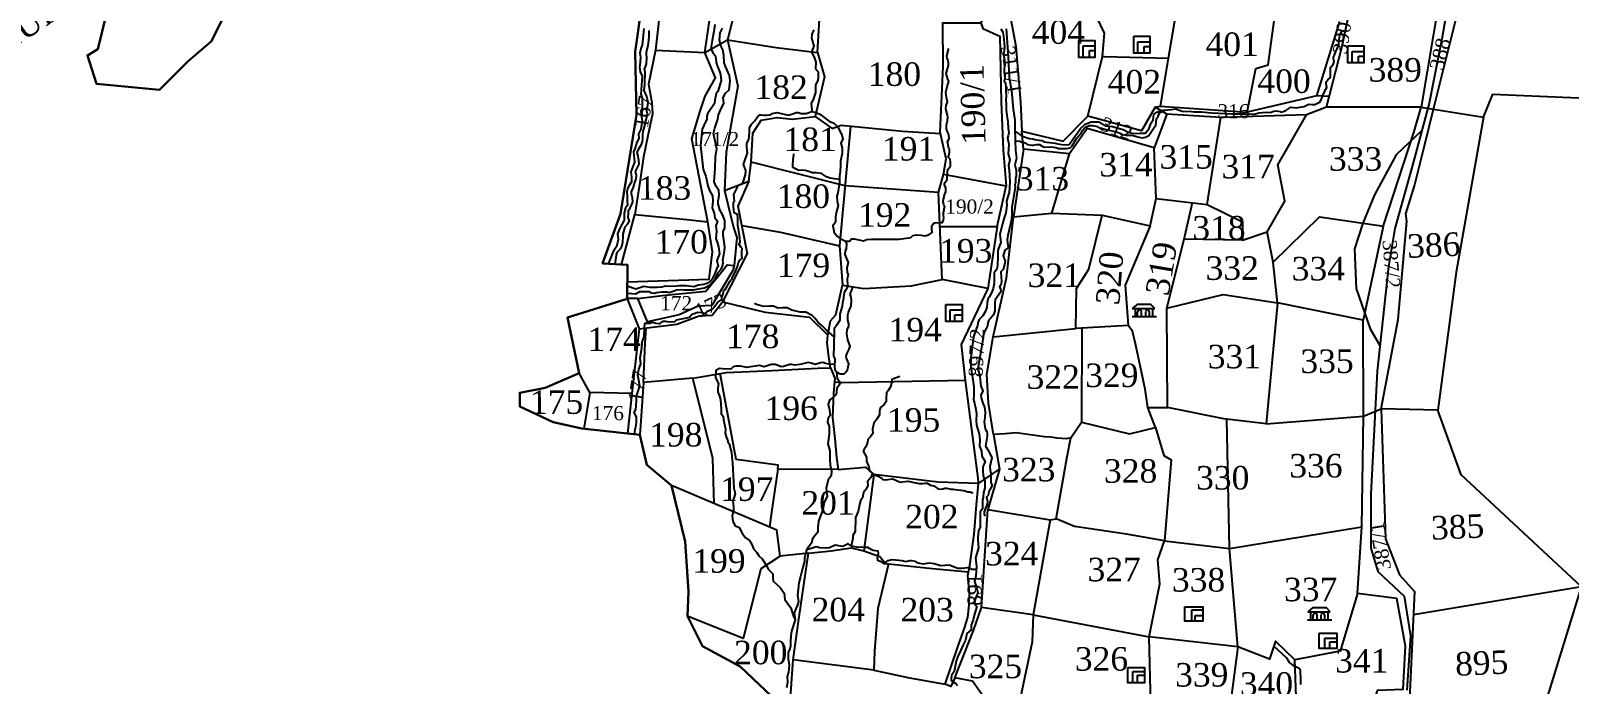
# Model space of a CAD drawing. Header units: inches. Extents: x 38 to 715, y -32 to 1237.
# Drawn here: x 176.1 to 339.6, y 760.4 to 829.9 of the extents above; entities that cross this region are included whole.
import ezdxf

# ---------------------------------------------------------------- set-up
doc = ezdxf.new("R2010")
doc.units = ezdxf.units.IN
doc.header["$MEASUREMENT"] = 0
doc.linetypes.add('ACAD_ISO02W100', pattern=[15, 12, -3])
doc.linetypes.add('BORDER', pattern=[1.75, 0.5, -0.25, 0.5, -0.25, 0, -0.25])
for name, color, linetype in [('CARTTRACK', 30, 'ACAD_ISO02W100'), ('NALA', 4, 'Continuous'), ('SQUAREWELL', 5, 'Continuous'), ('SURVEY_BND', 7, 'Continuous'), ('SURVEY_NO', 7, 'Continuous'), ('TEXT', 7, 'Continuous'), ('VILLAGE_AREA', 1, 'Continuous')]:
    doc.layers.add(name, color=color, linetype=linetype)
doc.layers.add('VILL_BOUNDARY', color=6, linetype='BORDER', lineweight=30)
doc.styles.get("Standard").update_dxf_attribs({"font": 'TIMES.TTF', "height": 0.12})

# ---------------------------------------------------------------- blocks, each defined once
blk = doc.blocks.new('raji')
at = {"layer": 'VILLAGE_AREA', "linetype": 'ByBlock'}
for points in [[(0, 0), (0.26, 0)], [(0.241, 0.085), (0.201, 0.128), (0.055, 0.128), (0.003, 0.085)], [(0.003, 0.085), (0.241, 0.085)], [(0.036, 0), (0.036, 0.083)], [(0.059, 0.004), (0.059, 0.049)], [(0.102, 0), (0.102, 0.048)], [(0.146, 0), (0.146, 0.055)], [(0.181, 0.053), (0.181, 0)], [(0.217, 0.085), (0.217, 0)]]:
    blk.add_lwpolyline(points, dxfattribs=at)
for centre, radius, start, end in [((0.081, 0.048), 0.0212, 359.9131, 180.0869), ((0.164, 0.053), 0.0178, 1.52, 170.7873)]:
    blk.add_arc(centre, radius, start, end, dxfattribs=at)

msp = doc.modelspace()

# ---------------------------------------------------------------- linework, layer by layer
at = {"layer": 'CARTTRACK', "linetype": 'ByBlock'}
for points in [[(326.92, 833.9), (326.1, 829.17), (324.7, 822.15), (323.02, 815.82), (321.05, 808.85), (320.4, 804.8), (319.18, 793.68), (318.53, 780.62), (318.52, 774.87), (319.26, 772.38), (322.05, 769.79), (322.72, 765.57), (322.35, 759.79)], [(323.93, 819.26), (321.22, 816.68), (318.89, 812.42), (317.67, 809.42), (316.78, 806.67), (316.97, 802.46), (318.46, 798.2), (319.48, 796.43)]]:
    msp.add_lwpolyline(points, dxfattribs=at)
at = {"layer": 'NALA', "linetype": 'ByBlock'}
for points in [[(241.22, 830.09), (241.19, 829.74), (241.14, 829), (241.04, 828.33), (240.91, 827.99), (240.81, 827.49), (240.87, 827.05), (240.84, 826.52), (240.78, 826), (240.85, 825.5), (241.05, 825.03), (241.01, 824.51), (240.98, 824.16), (240.96, 823.55), (240.93, 823.14), (241.04, 822.7), (241.05, 822.23), (241.07, 821.66), (240.9, 821.31), (240.99, 820.7), (241.07, 820.31), (240.9, 819.42), (240.66, 818.9), (240.7, 818.4), (240.49, 818.02), (240.26, 817.33), (240.15, 817.01), (240.21, 816.28), (240.23, 815.88), (240.06, 815.44), (239.85, 814.87), (239.91, 814.31), (239.92, 813.79), (239.68, 813.41), (239.53, 813.17), (239.43, 812.74), (239.45, 812.28), (239.45, 811.9), (239.5, 811.29), (239.27, 811.06), (239.14, 810.53), (239.14, 810.16), (239.13, 809.73), (238.64, 808.8), (238.44, 808.27), (238.5, 807.67), (238.34, 806.9), (238.08, 806.58), (237.94, 806.33), (237.73, 805.75), (237.45, 805.1), (237.45, 805.1)], [(238.18, 805.05), (238.34, 806.01), (238.41, 806.33), (238.6, 806.56), (238.79, 806.72), (238.89, 806.95), (238.99, 807.38), (239.05, 807.96), (239.05, 808.26), (239.25, 809.04), (239.53, 809.36), (239.71, 809.68), (239.57, 810.03), (239.59, 810.44), (239.6, 810.81), (239.77, 811.05), (239.88, 811.24), (239.97, 811.4), (240.07, 811.68), (240.03, 812.1), (239.94, 812.52), (239.94, 812.74), (240.14, 813.24), (240.27, 813.73), (240.43, 814.11), (240.44, 814.5), (240.35, 814.89), (240.75, 815.67), (240.7, 816.08), (240.64, 816.53), (240.53, 816.94), (240.72, 817.31), (240.99, 817.76), (241.11, 818.09), (241.14, 818.41), (241.14, 818.81), (241.16, 819.2), (241.27, 819.51), (241.34, 819.83), (241.4, 820.13), (241.47, 820.4), (241.63, 821.04), (241.53, 821.46), (241.63, 821.74), (241.71, 822.24), (241.56, 822.89), (241.28, 823.52), (241.33, 824.16), (241.34, 824.6), (241.37, 825.03), (241.39, 825.47), (241.3, 825.73), (241.53, 826.36), (241.57, 826.99), (241.51, 827.38), (241.5, 827.58), (241.68, 828.33), (241.77, 828.83), (241.79, 829.28), (241.79, 829.88)], [(239.47, 801.98), (240.39, 801.92), (240.82, 802.15), (241.04, 802.17), (241.41, 802.16), (241.79, 802.15), (241.98, 802.01), (241.98, 802.01), (242.32, 801.99), (242.59, 802.04), (243.17, 802.12), (243.69, 802.12), (243.94, 802.06), (244.75, 802.33), (245.23, 802.37), (245.49, 802.33), (245.94, 802.32), (246.47, 802.32), (247.7, 802.53), (248.29, 802.87), (248.8, 803.49), (249.16, 804.21), (249.44, 804.52), (249.6, 804.84), (249.65, 805.2), (249.63, 805.5), (249.75, 806.04), (249.81, 806.47), (249.83, 806.88), (249.74, 807.69), (249.65, 808.14), (249.65, 808.52), (249.83, 808.93), (249.85, 809.32), (249.86, 809.71), (249.61, 810.33), (249.3, 810.82), (249.13, 811.48), (249.14, 811.81), (249.22, 812.1), (249.23, 812.44), (249.2, 812.89), (248.93, 813.31), (248.7, 813.8), (248.82, 815.26), (248.85, 816.47), (248.98, 817.31), (248.64, 818.94), (248.77, 819.51), (249.11, 820.45), (249.16, 820.91), (249.37, 821.44), (249.74, 822.16), (249.68, 822.77), (249.93, 823.24), (250.29, 823.58), (250.4, 824.55), (250.35, 825.1), (249.96, 825.99), (249.78, 826.44), (249.73, 827.28), (249.64, 827.83), (249.44, 828.18), (249.29, 828.85), (249.35, 829.64), (249.6, 830.14)], [(248.77, 830.52), (248.67, 829.8), (248.49, 828.84), (248.36, 827.99), (248.58, 827.51), (248.8, 827.22), (248.9, 826.95), (248.93, 826.49), (249.05, 826.05), (249.31, 825.46), (249.37, 825.2), (249.47, 824.59), (249.11, 823.42), (248.91, 823.18), (248.84, 822.8), (248.78, 822.51), (248.74, 822.14), (247.99, 821.05), (247.92, 820.71), (247.92, 820.44), (247.8, 820.19), (247.44, 819.41), (247.25, 817.68), (247.54, 815.12), (247.83, 814.4), (248.02, 813.39), (248.19, 812.96), (248.53, 812.33), (248.58, 811.74), (248.5, 811.04), (248.71, 810.46), (248.79, 809.97), (249.06, 809.61), (248.9, 809.14), (248.96, 808.56), (248.9, 807.77), (249.07, 807.28), (249.18, 806.9), (249.29, 806.14), (248.98, 805.44), (249.09, 804.98), (249.19, 804.84)], [(259.32, 829.96), (259.16, 829.67), (259.09, 829.48), (259.05, 829.11), (259.31, 828.23), (259.04, 827.62), (259.36, 826.95), (259.52, 826.54), (259.48, 825.81), (259.77, 825.49), (259.77, 824.93), (259.73, 824.6), (259.49, 824.08), (259.47, 823.79), (259.49, 823.5), (259.49, 823.29), (259.19, 822.45), (259.02, 822.16), (259.05, 821.74), (259.12, 821.21)], [(279.17, 830.08), (279.39, 829.71), (279.45, 829.27), (279.55, 828.59), (279.56, 828.11), (279.52, 827.78), (279.47, 827.33), (279.58, 826.76), (279.61, 826.25), (279.54, 825.81), (279.52, 825.46), (279.6, 824.82), (279.52, 824.55), (279.68, 824.34), (279.73, 823.81), (279.73, 823.46), (279.74, 822.91), (279.73, 822.47), (279.74, 822.09), (279.74, 821.44), (279.86, 820.65), (279.92, 820.19), (279.97, 819.52), (280.03, 819.02), (279.98, 818.71), (279.89, 818.47), (280.05, 817.81), (279.97, 816.79), (280.14, 816.16), (280.01, 815.56), (280.06, 815.01), (280.1, 814.48), (280.14, 813.76), (280.08, 812.69), (279.91, 812.26), (279.8, 811.75), (279.83, 811.33), (279.71, 810.51), (279.52, 809.97), (279.36, 809.34), (279.07, 808.23), (279.18, 807.36), (278.88, 806.54), (278.86, 805.86), (278.82, 804.96), (278.75, 804.52), (278.48, 804.12), (278.46, 803.02), (278.38, 802.46), (278.23, 802.09), (277.94, 801.54), (277.8, 801.33), (277.72, 800.95), (277.69, 800.44), (277.52, 799.98), (277.26, 799.56), (276.89, 799.18), (276.78, 798.94), (276.71, 798.55), (276.42, 797.77), (276.3, 797.44), (276.25, 797.06), (276, 795.16), (276.01, 794.07), (276.17, 793.02), (276.29, 792.26), (276.31, 792.11), (276.31, 791.56), (276.31, 791.09), (276.28, 790.66), (276.39, 790.27), (276.51, 789.61), (276.59, 789.17), (276.59, 789.17), (276.56, 788.46), (276.58, 787.95), (276.75, 787.48), (276.89, 787.01), (276.94, 786.38), (276.92, 785.72), (277.14, 785.19), (277.16, 784.66), (277.51, 784.09), (277.26, 783.53), (277.26, 783.13), (277.29, 782.57), (277.49, 781.99), (277.49, 781.26), (277.35, 780.78), (277.29, 780.26), (277.24, 780.01), (277.24, 779.06), (276.99, 778.75), (277, 778.1), (277, 777.11), (276.8, 776.71), (276.74, 776.05), (276.74, 775.71), (276.8, 774.9), (276.62, 774.32), (276.48, 773.86), (276.56, 773.29), (276.58, 772.88), (276.51, 771.94), (276.37, 771.34), (276.6, 770.71), (276.73, 770.13), (276.49, 769.52), (276.36, 768.97), (276.63, 768.67), (276.39, 767.85), (276.24, 767.26), (276.03, 766.7), (276.02, 766.2), (275.57, 765.8), (275.43, 765.11), (275.19, 764.59), (274.91, 763.95), (274.58, 763.29), (274.45, 762.87), (274.24, 761.78), (273.94, 761.33), (273.92, 761.01), (273.92, 760.83), (274.41, 760.48), (274.57, 760.3)], [(280.68, 819.19), (281.36, 818.72), (281.88, 818.52), (282.24, 818.42), (282.58, 818.36), (282.81, 818.3), (283.26, 818.23), (283.57, 818.19), (283.81, 818.07), (284.04, 818.01), (284.36, 817.98), (284.69, 817.95), (284.97, 817.93), (285.25, 817.86), (285.68, 817.76), (286.14, 817.75), (286.46, 817.79), (287.66, 819.46), (288.14, 819.93), (288.8, 820.18), (289.6, 820.18), (290.35, 819.77), (291.06, 819.69), (291.56, 819.54), (291.8, 819.46), (292.19, 819.36), (292.73, 819.1), (293, 819.01), (293.29, 818.95), (293.95, 818.99), (294.55, 818.98), (294.72, 819.19), (294.94, 819.46), (295.15, 820.08), (295.39, 820.41), (295.44, 820.95), (295.69, 821.16), (296.18, 821.39), (296.21, 821.38), (296.51, 821.44), (297.3, 821.5), (297.74, 821.57), (298.47, 821.3), (299.45, 821.27), (299.74, 821.24), (300.1, 821.24), (300.5, 821.24), (301.17, 821.19), (301.6, 821.14), (303.75, 821.04), (305.18, 821.05), (305.9, 820.98), (306.27, 821.03), (306.61, 821.13), (307.02, 821.19), (307.39, 821.2), (307.81, 821.17), (308.21, 821.32), (308.44, 821.34), (308.87, 821.28), (308.96, 821.2), (309.2, 821.28), (309.49, 821.39), (309.8, 821.59), (310, 821.73), (310.61, 821.67), (310.94, 821.75), (311.42, 821.82), (311.77, 822), (311.94, 822.06), (312.28, 822.01), (312.57, 822.03), (312.7, 822.09), (313.14, 822.32), (313.27, 822.61), (313.38, 822.85), (313.46, 823.08), (313.58, 823.35), (313.66, 823.56), (313.84, 823.84), (313.78, 824.22), (313.78, 824.44), (313.94, 824.64), (314.23, 824.9), (314.22, 825.27), (314.22, 825.54), (314.22, 825.88), (314.26, 825.99), (314.55, 826.33), (314.62, 826.59), (314.53, 826.89), (314.56, 827.06), (314.64, 827.28), (314.8, 827.67), (314.89, 827.88), (315.11, 828.38), (315.13, 828.58), (315.14, 828.95), (315.23, 829.36), (315.4, 829.73), (315.54, 829.94)], [(262.68, 807.5), (263.09, 807.51), (263.31, 807.76), (263.61, 807.76), (264.59, 807.53), (264.94, 807.69), (265.41, 807.73), (265.82, 807.7), (266.14, 807.7), (268.36, 807.7), (269.6, 807.9), (269.83, 808.11), (270.21, 808.19), (270.73, 808.13), (271.15, 808.07), (271.57, 808.21), (271.89, 808.44), (271.84, 808.82), (271.84, 809.14), (272, 809.35), (272.16, 809.45), (272.69, 809.47), (272.97, 809.47), (273.08, 809.72), (273.11, 810), (273.1, 810.24), (273.09, 810.54), (273.15, 810.78), (273.17, 810.92), (273.23, 811.14), (273.14, 811.35), (273.05, 811.71), (273.1, 811.97), (273.15, 812.2), (273.2, 812.45), (273.32, 812.71), (273.34, 813.16), (273.24, 813.33), (273.2, 813.53), (273.21, 813.65), (273.48, 814.07), (273.48, 814.43), (273.51, 814.68), (273.52, 814.94), (273.59, 815.14), (273.68, 815.31), (273.85, 815.47), (273.84, 815.93), (273.79, 816.22), (273.6, 816.44), (273.69, 816.72), (273.71, 816.95), (273.71, 817.28), (273.66, 817.36), (273.51, 818.08), (273.68, 818.37), (273.67, 818.84), (273.53, 819.13), (273.42, 819.42), (273.41, 819.85), (273.51, 820.28), (273.55, 820.69), (273.5, 820.89), (273.35, 821.56), (273.38, 821.93), (273.51, 822.31), (273.42, 822.78), (273.35, 823.35), (273.51, 824.04), (273.64, 824.46), (273.56, 824.73), (273.44, 825.06), (273.37, 825.32), (273.61, 826.16), (273.62, 826.5), (273.55, 826.77), (273.47, 826.95), (273.45, 827.2), (273.62, 827.87), (273.6, 827.96)], [(240.25, 787), (240.31, 787.46), (240.42, 787.97), (240.46, 788.27), (240.44, 788.84), (240.2, 789.3), (240.39, 789.6), (240.42, 789.98), (240.47, 790.67), (240.47, 790.96), (240.5, 791.15), (240.55, 791.35), (240.55, 791.35), (240.81, 792.12), (240.66, 792.89), (240.58, 793.29), (240.71, 793.87), (240.92, 794.48), (240.84, 795.11), (240.98, 795.92), (241.04, 796.51), (241.04, 796.76), (241.28, 797.38), (241.3, 798.25), (241.33, 798.79), (241.76, 798.79), (241.88, 798.79), (242.13, 798.91), (242.39, 798.82), (242.51, 798.78), (242.83, 798.75), (242.92, 798.75), (243.01, 798.79), (243.14, 798.93), (243.28, 799.01), (243.54, 799.01), (243.7, 798.96), (244.04, 798.92), (244.54, 798.98), (244.72, 799.13), (245.41, 799.28), (245.8, 799.36), (246.08, 799.43), (246.25, 799.65), (246.47, 799.78), (246.99, 799.95), (247.4, 799.92), (247.79, 799.83), (247.98, 800.06), (248.17, 800.14), (248.52, 800.3), (248.66, 800.47), (249.07, 800.97), (249.52, 801.29), (249.51, 801.52), (249.68, 801.9), (249.75, 802.28), (249.87, 802.38), (250.08, 802.72), (250.37, 803.21), (250.61, 803.57), (250.73, 803.8), (250.96, 804.19), (251.19, 804.82), (251.29, 805.22), (251.45, 805.49), (251.58, 805.59), (251.7, 805.7), (251.66, 806), (251.66, 806.38), (251.67, 806.71), (251.58, 806.84), (251.35, 807.21), (251.48, 807.41), (251.44, 807.87), (251.4, 808.11), (251.35, 808.58), (251.22, 809.16), (251.22, 809.49), (251.24, 809.9), (251.2, 810.33), (250.82, 810.52), (250.75, 811.16), (250.75, 811.63), (250.86, 811.74), (250.81, 812.46), (251.28, 813.46), (251.77, 813.65), (252.04, 814.55), (252.06, 815.02), (251.84, 815.65), (252.24, 816.88), (252.2, 817.5), (252.2, 817.92), (252.38, 818.31), (252.48, 819.09), (252.46, 819.57), (252.68, 819.94), (253.01, 820.24), (253.3, 820.7), (253.43, 820.84), (253.57, 820.94), (253.7, 820.94), (254, 820.89), (254.29, 820.88), (254.63, 820.94), (254.86, 821.07), (255.41, 821.17), (256.57, 820.89), (257.08, 821.04), (257.43, 821.19), (257.43, 821.19), (257.63, 821.18), (257.96, 821.08), (258.21, 821.06), (258.5, 821.08), (259.11, 821.27), (259.54, 821.17), (260.08, 820.92), (260.19, 820.82), (260.41, 820.65), (260.97, 820.21), (261.4, 820.07), (261.83, 819.69), (262.23, 818.89), (262.39, 818.39), (262.17, 817.91), (262.31, 817.37), (262.33, 816.84), (262.13, 816.02), (262.14, 815.51), (262.1, 814.95), (262.04, 814.39), (262.04, 813.75), (261.87, 812.64), (261.76, 812.3), (261.78, 811.75), (261.88, 811.29), (261.68, 810.53), (261.6, 810.07), (261.61, 809.8), (261.61, 809.53), (261.31, 809.12), (261.48, 808.42), (261.79, 808.04), (262.1, 807.78), (262.68, 807.5), (262.76, 807.22), (262.73, 806.66), (262.64, 806.47), (262.6, 806.1), (262.73, 805.73), (262.94, 805.24), (262.82, 804.62), (262.84, 804.16), (262.95, 803.93), (262.86, 803.51), (262.84, 803.28), (262.91, 802.73), (262.72, 802.32), (262.53, 802.06), (262.45, 801.59), (262.47, 801.41), (262.37, 801), (262.31, 800.6), (262.09, 799.88), (262.07, 799.7), (262.08, 799.1), (261.79, 798.63), (261.64, 798.45), (261.45, 798.25), (261.47, 797.48), (261.42, 796.9), (261.42, 796.61), (261.42, 796.39), (261.39, 795.27), (261.52, 795), (261.55, 794.76), (261.5, 794.38), (261.5, 794.23), (261.55, 793.87), (261.71, 793.63), (262.12, 793.42), (262.54, 793.41), (262.69, 793.57), (262.89, 793.84), (263.03, 794.47), (262.76, 795.08), (262.73, 795.29), (262.84, 795.59), (263.07, 796.03), (263.15, 796.34), (262.93, 797.02), (262.82, 797.65), (262.85, 798.08), (263.04, 798.48), (263.04, 798.7), (262.91, 799.09), (262.91, 799.41), (262.91, 799.69), (262.98, 799.96), (263.16, 800.38), (263.28, 800.61), (263.32, 801.28), (263.24, 801.66), (263.18, 801.91), (263.27, 802.12), (263.43, 802.51), (263.48, 802.64)], [(280.72, 818.15), (281.19, 818.13), (281.34, 818.06), (281.53, 818.06), (281.9, 817.87), (282.03, 817.76), (282.48, 817.72), (282.61, 817.72), (283.01, 817.77), (283.28, 817.77), (283.58, 817.59), (283.84, 817.48), (284.53, 817.51), (285.03, 817.44), (285.33, 817.34), (285.66, 817.34), (285.95, 817.34), (286.19, 817.34), (286.39, 817.39), (286.54, 817.43), (286.76, 817.62), (287.03, 818.06), (287.21, 818.41), (287.76, 819.05), (287.86, 819.27), (288.07, 819.5), (288.26, 819.65), (288.58, 819.79), (288.96, 819.8), (289.41, 819.68), (289.65, 819.55), (290.56, 819.33), (291.11, 819.19), (291.47, 819.12), (291.84, 818.97), (292.01, 818.87), (292.47, 818.77), (293.08, 818.78), (293.36, 818.7), (293.89, 818.54), (294.19, 818.47), (294.57, 818.57), (294.91, 818.72), (295.48, 819.59), (295.66, 819.84), (295.71, 820.15), (295.73, 820.53), (295.9, 820.75), (296.06, 821.14), (296.67, 821.45)], [(262.04, 814.07), (261.49, 814.11), (261.05, 814.18), (260.66, 814.35), (260.11, 814.69), (259.55, 814.77), (259.12, 814.76), (258.88, 814.87), (258.39, 815.01), (258.07, 815.03), (257.72, 815.01), (257.35, 815.18), (257.08, 815.34), (257.08, 815.7), (257.1, 816.08), (257.13, 816.5), (257.18, 816.66), (257.19, 816.8)], [(239.48, 802.75), (240.39, 802.44), (241.22, 802.72), (241.88, 802.62), (242.21, 802.62), (242.64, 802.6), (243.16, 802.64), (243.59, 802.74), (243.82, 802.72), (244.71, 802.75), (245.05, 802.8), (245.77, 802.8), (246.54, 802.7), (247.03, 802.85), (247.61, 802.93), (248.13, 803.11), (248.28, 803.22), (248.59, 803.64), (248.81, 804.04), (248.89, 804.25), (248.98, 804.51), (249.07, 804.73), (249.19, 804.84)], [(261.45, 797.34), (260.6, 798.07), (260.2, 798.51), (259.81, 798.84), (259.68, 798.98), (259.41, 799.32), (259.41, 799.32), (259.12, 799.6), (258.47, 799.95), (257.84, 799.94), (256.96, 800.17), (256.46, 800.42), (255.96, 800.4), (255.47, 800.37), (255.01, 800.59), (254.61, 800.6), (253.94, 800.55), (253.22, 800.78), (253, 800.89)], [(261.5, 794.38), (260.94, 794.44), (260.54, 794.49), (260.27, 794.62), (260.01, 794.58), (259.43, 794.41), (259.02, 794.55), (258.71, 794.6), (258.27, 794.51), (257.81, 794.39), (257.27, 794.33), (256.93, 794.39), (256.75, 794.39), (256.07, 794.17), (255.84, 794.14), (255.24, 794.41), (254.78, 794.4), (254.03, 794.15), (253.48, 794.28), (252.17, 794.07), (251.5, 794.21), (251.02, 794.22), (250.74, 794.13), (250.49, 793.91), (249.61, 793.92), (249.26, 793.96), (248.9, 793.76), (248.85, 792.98), (249.16, 792.39), (249.1, 791.88), (249.1, 791.45), (249.24, 791.13), (249.39, 790.69), (249.45, 789.66), (249.45, 789.17), (249.67, 788.91), (249.7, 788.53), (249.92, 787.54), (249.87, 787.09), (250.02, 786.61), (250.12, 786.41), (250.2, 786.07), (250.31, 785.96), (250.54, 785.03), (250.64, 784.24), (250.65, 783.94), (250.81, 781.27), (250.95, 780.67), (250.84, 780.3), (250.71, 779.91), (250.72, 779.54), (250.77, 779.24), (250.77, 778.92), (250.64, 778.29), (250.71, 777.76), (250.92, 777.27), (251.38, 777.07), (251.69, 776.47), (252.01, 776), (252.46, 775.7), (252.76, 775.21), (252.88, 774.81), (253.23, 774.43), (253.47, 774.08), (253.83, 773.75), (253.98, 773.47), (254.24, 773.06), (254.48, 772.61), (254.96, 772.15), (254.96, 771.74), (254.97, 771.38), (255.74, 770.69), (256.15, 770.08), (256.21, 769.41), (256.59, 768.91), (256.86, 768.52), (257.12, 767.73), (257.33, 767.25)], [(261.71, 793.63), (261.79, 792.89), (262.16, 792.45), (261.75, 791.85), (261.69, 791.21), (261.39, 790.93), (261.03, 790.68), (260.92, 790.49), (260.84, 790.19), (260.98, 789.58), (261.04, 788.96), (260.83, 788.69), (260.77, 788.31), (260.95, 787.8), (260.92, 787.37), (260.95, 787), (260.78, 785.97), (260.99, 785.23), (261.01, 784.31), (261.03, 783.73), (261.18, 783.1), (261.16, 782.58), (260.84, 782.15), (260.63, 781.25), (260.71, 780.36), (260.4, 779.77), (260.26, 778.99), (259.81, 777.76), (259.74, 777.04), (259.73, 776.56), (259.4, 776.2), (259.16, 775.86), (259.04, 775.4), (258.55, 774.77), (258.41, 774.32), (258.3, 773.83), (258.33, 773.49), (258.2, 773.12), (258.09, 772.7), (257.88, 771.86), (257.71, 771.21), (257.57, 769.86), (257.67, 769.2), (257.58, 768.85), (257.2, 768.01), (257.33, 767.25), (256.94, 766.05), (256.86, 765.55), (256.82, 764.97), (256.81, 764.45), (256.72, 764.1), (256.56, 763.8), (256.59, 763.14), (256.68, 762.44), (256.6, 761.71), (256.48, 761.24), (256.51, 760.59), (256.4, 760.03)], [(268.44, 793.13), (267.61, 792.8), (267.61, 792.55), (267.46, 792.02), (267.23, 791.65), (267.02, 791.37), (266.98, 790.8), (266.99, 790.45), (266.78, 790.13), (266.38, 789.81), (266.29, 789.49), (266.27, 789.05), (266, 788.57), (265.7, 788.17), (265.54, 787.53), (265.59, 787.06), (265.28, 786.68), (265.04, 786.41), (265.02, 786.12), (264.85, 785.63), (264.67, 785.39), (264.55, 785.17), (264.92, 784.55), (264.92, 784.11), (265.16, 783.51), (265.22, 783.11), (265.67, 782.72), (266.23, 782.49), (266.54, 782.31), (266.65, 782.16), (266.89, 782.13), (267.17, 782.17), (267.7, 782.25), (268.09, 782.06), (268.31, 781.97), (268.4, 781.88), (269.29, 782.01), (270.16, 781.83), (270.5, 781.76), (270.59, 781.76), (270.89, 781.76), (271.15, 781.78), (271.35, 781.78), (271.71, 781.58), (272.06, 781.51), (272.43, 781.25), (272.57, 781.17), (272.72, 781.15), (273.02, 781.19), (273.23, 781.24), (273.39, 781.26), (273.59, 781.21), (273.86, 781.14), (274.1, 781.14), (274.62, 781.09), (275.25, 781.02), (275.69, 780.86), (275.92, 780.85), (276.17, 780.74), (276.14, 780.75)], [(265.53, 782.84), (265.38, 782.39), (265.02, 781.96), (265.03, 781.52), (264.87, 781.13), (264.58, 780.78), (264.49, 780.23), (264.27, 779.89), (264.2, 779.65), (264.12, 779.3), (264.01, 778.81), (263.87, 778.44), (263.74, 778.12), (263.75, 777.69), (263.71, 777), (263.69, 776.64), (263.45, 776.23), (263.44, 775.89), (263.26, 775.13), (264.03, 774.98), (264.38, 775.01), (264.66, 774.98), (265.01, 775), (265.44, 774.72), (265.63, 774.68), (266.12, 774.59), (266.13, 774.31), (266.05, 773.82), (266.09, 773.6), (266.35, 773.51), (266.7, 773.24), (266.94, 773.23), (266.94, 773.35), (267.22, 773.55), (267.47, 773.62), (267.67, 773.66), (268.67, 773.55), (269.08, 773.47), (269.21, 773.51), (269.51, 773.55), (269.65, 773.56), (270.04, 773.48), (270.27, 773.37), (270.52, 773.29), (270.93, 773.21), (271.34, 773.28), (271.59, 773.31), (272.1, 773.26), (272.77, 773.02), (273.68, 773.09), (274.6, 772.75), (275.04, 772.76), (275.68, 772.84), (275.9, 772.77), (276.04, 772.66), (276.21, 772.64), (276.35, 772.64), (276.5, 772.64), (276.56, 772.64)], [(263.26, 775.13), (262.95, 775.32), (262.4, 775.05), (261.57, 775.19), (260.97, 774.91), (260.5, 774.86), (259.93, 774.91), (259.56, 775.03), (258.92, 774.8), (258.53, 774.7)], [(308.21, 764.48), (309.06, 763.67), (309.54, 763.23), (309.84, 762.73), (310.23, 762.45), (310.89, 762.12), (311.02, 761.93), (311.03, 760.85), (311.03, 760.4)]]:
    msp.add_lwpolyline(points, dxfattribs=at)
at = {"layer": 'NALA'}
for points in [[(279.75, 830.06), (279.97, 827.11), (280.07, 824.86), (280.31, 823.53), (280.48, 821.53), (280.67, 820.37), (280.67, 819.5), (280.72, 818.15), (280.75, 817.18), (280.84, 816.31), (280.67, 815.62), (280.81, 815.06), (280.82, 814.46), (280.74, 814.11), (280.73, 814.02), (280.73, 813.78), (280.67, 813.45), (280.7, 813.23)], [(280.7, 813.23), (280.36, 811.08), (280.37, 810.41), (280.32, 809.79), (280.22, 809.34), (279.94, 808.1), (279.84, 807.64), (279.96, 806.78), (279.62, 806.54), (279.43, 805.94), (279.66, 805.38), (279.62, 805.16), (279.42, 804.5), (279.2, 804.25), (279.21, 803.66), (279.25, 803.24), (279.17, 802.81), (279.04, 802.65), (279.16, 802.47), (279.18, 802.1), (278.59, 801.28), (278.53, 801.05), (278.53, 800.7), (278.54, 800.4), (278.54, 800.11), (278.39, 799.68), (277.88, 799.05), (277.78, 798.63), (277.76, 798.5), (277.42, 797.81), (277.31, 797.44), (277.29, 797.23), (276.73, 793.94), (276.95, 793.17), (277.05, 792.09), (277.26, 791.6), (277.06, 791.15), (277.09, 790.86), (277.28, 790.28), (277.45, 789.87), (277.52, 789.33), (277.47, 788.73), (277.42, 788.29), (277.53, 787.57), (277.7, 787.27), (277.74, 787.08), (277.72, 786.78), (277.71, 786.56), (277.57, 785.71), (277.87, 785.22), (277.98, 785.02), (278.23, 784.46), (278, 783.56), (278.04, 783.18), (278.11, 782.85), (278.11, 781.86), (278.27, 781.54), (277.92, 780.91), (277.82, 780.46), (277.66, 780.28), (277.76, 779.83), (277.73, 779.55), (277.49, 778.94), (277.4, 778.73), (277.41, 778.52), (277.5, 778.28)]]:
    msp.add_lwpolyline(points, dxfattribs=at)
at = {"layer": 'SQUAREWELL', "linetype": 'ByBlock'}
for points in [[(293.31, 829.27), (295.01, 829.27), (295.01, 827.47), (293.31, 827.47)], [(287.48, 828.84), (289.18, 828.84), (289.18, 827.03), (287.48, 827.03)], [(287.93, 828.25), (289.18, 828.25), (289.18, 827.03), (287.93, 827.03)], [(288.6, 827.75), (289.18, 827.75), (289.18, 827.03), (288.6, 827.03)], [(293.76, 828.69), (295.01, 828.69), (295.01, 827.47), (293.76, 827.47)], [(294.43, 828.18), (295.01, 828.18), (295.01, 827.47), (294.43, 827.47)], [(316.07, 828.25), (317.78, 828.25), (317.78, 826.45), (316.07, 826.45)], [(316.53, 827.66), (317.78, 827.66), (317.78, 826.45), (316.53, 826.45)], [(317.19, 827.16), (317.78, 827.16), (317.78, 826.45), (317.19, 826.45)], [(273.32, 800.77), (275.08, 800.77), (275.08, 798.95), (273.32, 798.95)], [(273.81, 800.21), (275.08, 800.21), (275.08, 798.95), (273.81, 798.95)], [(274.29, 799.69), (275.08, 799.69), (275.08, 798.95), (274.29, 798.95)], [(298.73, 768.66), (300.66, 768.66), (300.66, 767.12), (298.73, 767.12)], [(299.47, 768.32), (300.66, 768.32), (300.66, 767.12), (299.47, 767.12)], [(299.85, 767.73), (300.66, 767.73), (300.66, 767.12), (299.85, 767.12)], [(313.03, 765.85), (314.9, 765.85), (314.9, 764.2), (313.03, 764.2)], [(313.64, 765.3), (314.9, 765.3), (314.9, 764.2), (313.64, 764.2)], [(314.16, 764.91), (314.9, 764.91), (314.9, 764.2), (314.16, 764.2)], [(292.7, 762.21), (294.47, 762.21), (294.47, 760.55), (292.7, 760.55)], [(293.21, 761.78), (294.47, 761.78), (294.47, 760.55), (293.21, 760.55)], [(293.7, 761.37), (294.47, 761.37), (294.47, 760.55), (293.7, 760.55)]]:
    msp.add_lwpolyline(points, close=True, dxfattribs=at)
at = {"layer": 'SURVEY_BND', "linetype": 'ByBlock'}
for points in [[(246.46, 854.72), (246.2, 847.59), (243.93, 836.38), (243.14, 833.82), (242.47, 827.81), (247.73, 827.56), (248.98, 836.28)], [(269.67, 851.85), (270.3, 850.29), (271.04, 850.11), (273.02, 845.27), (274.99, 840.62), (275.82, 840.46), (277.73, 834.41), (278.33, 832.52), (277.04, 830.72), (277.28, 830.11), (279.09, 829.29), (279.23, 822.32), (279.44, 817.17), (279.74, 813.36), (273.08, 814.58), (273.36, 816.25), (272.74, 819.09), (273.04, 826.07), (273.01, 830.72), (277.04, 830.72)], [(303.48, 774.83), (317.57, 777.16), (317.75, 788.91), (319.63, 789.68), (321.41, 799.18), (322.33, 809.62), (322.24, 810.39), (323.14, 813.39), (324.22, 817.65), (325.19, 821.52), (330.48, 820.68), (331.48, 823.11), (340.58, 822.72), (346.39, 822.06), (347.75, 833.74), (348.49, 841.21), (328.13, 841.05)], [(252.83, 839.5), (250.12, 828.91), (255.3, 828.08), (259.69, 827.54), (259.9, 831.11)], [(279.82, 833.35), (280.78, 828.24), (281.29, 822.29), (281.41, 819.19), (285.82, 818.12), (288.42, 820.8), (289.99, 827.11), (290.19, 829.6), (285.45, 839.52)], [(296.96, 826.91), (296.12, 821.84), (305.36, 821.2), (306.28, 825.84), (307.61, 826.25), (308.49, 832.72), (301.48, 834.24)], [(325.83, 833.35), (323.85, 821.73), (325.19, 821.52), (327.58, 831.18), (328.38, 834.61)], [(298.05, 833.21), (296.96, 826.91), (290.22, 827.08), (289.99, 827.1)], [(323.85, 821.73), (313.79, 821.75), (315.46, 828.21), (316.51, 833.14)], [(314.09, 822.89), (312.78, 822.95), (315.22, 830.83)], [(242.47, 827.81), (241.73, 824.17), (242.08, 822.2), (242.14, 821.02), (241.65, 818.68), (241.2, 816.48), (240.82, 813.78), (240.26, 810.32), (245.81, 809.81), (248.04, 809.55), (246.33, 818.37), (247.21, 821.33), (247.77, 822.9), (248.85, 824.87), (247.73, 827.56), (250.12, 828.91)], [(250.12, 828.91), (251.21, 823.98), (249.99, 816.96), (249.81, 812.89), (252.39, 813.89), (252.64, 815.91)], [(259.69, 827.54), (260.44, 824.96), (259.44, 820.76), (261.25, 819.48), (262.22, 819.82), (268.73, 819.18), (272.77, 818.95)], [(312.78, 822.95), (305.36, 821.2)], [(296.84, 821), (295.49, 817.43), (288.37, 819.49), (286.5, 816.78), (281.6, 817.29), (281.41, 819.19)], [(295.58, 821.75), (294.14, 819.24), (288.42, 820.8)], [(313.79, 821.75), (311.69, 820.92), (302.56, 820.63), (296.84, 821), (295.58, 821.75), (296.12, 821.84)], [(308.12, 805.28), (313.04, 810.08), (319.41, 809.18), (319.84, 809.06), (323.11, 819.17), (323.85, 821.73)], [(263.22, 819.72), (262.03, 807.01), (262.34, 802.82), (264.61, 802.46), (269.64, 802.77), (272.94, 803.44), (272.55, 812.67), (262.62, 813.37), (252.64, 815.91), (252.83, 818.97), (253.7, 820.35), (255.42, 820.66), (257.04, 820.46), (259.44, 820.76)], [(295.68, 812.04), (301.13, 811.41), (302.56, 820.63)], [(301.13, 811.41), (304.89, 809.54), (304.89, 807.6), (307.49, 808.49), (309.38, 811.77), (308.62, 815.62), (311.69, 820.92)], [(330.48, 820.68), (327.59, 804.22), (325.63, 789.54), (319.63, 789.68), (320.09, 775.88), (321.56, 772.04), (323.15, 770.28), (322.44, 755.04), (322.02, 750.49), (321.25, 751.49), (317.48, 750.83), (318.15, 756.31), (318.79, 758.24), (319.17, 759.66), (319.24, 759.8), (321.96, 759.91), (322.21, 764.46), (321.29, 769.53), (317.1, 770.07), (317.57, 777.16)], [(281.6, 817.29), (280.54, 810.08), (284.6, 810.48), (286.5, 816.78)], [(284.6, 810.48), (289.97, 810.27), (295.04, 809.14), (295.68, 812.04), (295.49, 817.43)], [(272.55, 812.67), (273.08, 814.58)], [(249.81, 812.89), (250.77, 808.96), (251.12, 807.88), (250.85, 804.91), (250.69, 804.38), (248.45, 800.67), (247.01, 800.6), (244.99, 799.66), (241.64, 798.94), (240.59, 801.4), (239.47, 801.42)], [(252.39, 813.89), (251.23, 811.22), (252.23, 806.19), (249.61, 801.07), (254.12, 799.97), (258.85, 799.41), (260.78, 797.51), (261.09, 799.02), (261.64, 799.69), (262.34, 802.82)], [(272.7, 809.05), (278.79, 809.05), (279.74, 813.36)], [(304.89, 807.6), (298.68, 807.73), (299.54, 811.6)], [(238.86, 805.01), (240.26, 810.32)], [(239.49, 803.17), (248.17, 803.46), (248.52, 806.37), (248.04, 809.55)], [(278.36, 797.34), (279.8, 803.61), (280.54, 810.08)], [(295.04, 809.14), (292.39, 802.83), (292.73, 798.54), (287.16, 798.23), (287.24, 802.48), (288.53, 804.52), (289.97, 810.27)], [(251.64, 809.17), (255.76, 808.47), (262.03, 807.01)], [(278.79, 809.05), (277.79, 802.47), (272.94, 803.44)], [(296.82, 800.39), (302.83, 801.84), (308.6, 800.96), (308.12, 805.28), (307.49, 808.49)], [(319.84, 809.06), (317.69, 799.12), (308.6, 800.96)], [(294.82, 789.82), (296.89, 789.82), (296.82, 800.39), (298.68, 807.73)], [(240.59, 801.4), (243.18, 801.72), (247.84, 802.2), (249.17, 803.82), (250.09, 804.97), (250.85, 804.91)], [(239.48, 801.37), (240.75, 798.19), (244.73, 798.67), (247.13, 799.57), (248.51, 799.64), (249.61, 801.07)], [(277.79, 802.47), (274.95, 796.51), (275.39, 792.7), (262.16, 792.45), (261.51, 792.51)], [(308.6, 800.96), (307.4, 788.08), (317.75, 788.91), (317.69, 799.12)], [(240.75, 798.19), (239.95, 791.3), (235.49, 791.43), (234.35, 793.46)], [(241.2, 792.47), (241.39, 796.67), (241.47, 798.27)], [(278.36, 797.34), (287.16, 798.23)], [(287.79, 798.27), (287.75, 788.27), (292.87, 787.03), (295.62, 787.69), (294.82, 789.82), (294.54, 791.79), (294.02, 794.1), (293.49, 796.59), (293.19, 797.94), (292.73, 798.54)], [(261.08, 794.05), (260.85, 795.45), (260.74, 796.7), (260.78, 797.51)], [(286.63, 786.59), (286.15, 786.49), (285.16, 786.57), (284.46, 786.66), (283.84, 786.72), (280.8, 787.13), (279.64, 787.01), (278.41, 786.96), (277.86, 790.28), (277.68, 793.32), (278.36, 797.34)], [(246.43, 792.96), (250.01, 793.54), (254.89, 793.74), (259.73, 794), (261.08, 794.05), (261.55, 792.94), (261.41, 791.36), (261.29, 788.78), (261.54, 786.54), (261.7, 784.52), (261.89, 783.22), (255.47, 783.29), (255.5, 783.71), (251.04, 784.3), (249.34, 793.43)], [(248.72, 779.6), (248.56, 784.41), (246.43, 792.96), (241.2, 792.47), (240.82, 786.93)], [(275.39, 792.7), (276.8, 781.75)], [(235.49, 791.43), (234.86, 787.57)], [(239.95, 791.3), (239.5, 787.07)], [(296.58, 775.64), (292.55, 776.36), (288.46, 776.98), (287, 777.17), (285.08, 777.98), (286.24, 784.61), (286.63, 786.59), (287.75, 788.27)], [(295.62, 787.69), (296.51, 784.73), (297.28, 784.28), (296.58, 775.64), (303.48, 774.83), (303.2, 788.59)], [(307.43, 788.09), (302.9, 788.62), (296.89, 789.82)], [(340.9, 770.77), (328.1, 782.67), (325.63, 789.54)], [(278.41, 786.96), (279.03, 783.27), (277.79, 779), (284.42, 777.89), (285.08, 777.98)], [(261.89, 783.22), (264.78, 783.49), (265.67, 782.72)], [(255.47, 783.29), (254.79, 778.72), (254.58, 777.12)], [(276.8, 781.75), (272.53, 781.89), (265.67, 782.72), (264.61, 774.59), (266.33, 774), (266.94, 773.23), (271.92, 772.72), (275.75, 772.36)], [(274.29, 761.09), (273.88, 760.19), (273.27, 760.44), (274.56, 764.3), (275.35, 766.48), (275.67, 767.54), (275.82, 768.87), (275.84, 770.11), (275.67, 771.98), (275.88, 773.03), (276.34, 776.38), (276.61, 779.47), (276.8, 781.75), (279.03, 783.27)], [(258.75, 774.36), (255.74, 774.01), (255.38, 776.78), (244.18, 781.53)], [(284.42, 777.89), (282.63, 767.8), (277.12, 768.57), (277.79, 779)], [(304.39, 764.4), (294.95, 765.45), (296.08, 771.07), (295.88, 773.63), (296.58, 775.64)], [(255.74, 774.01), (253.66, 772.69), (251.81, 765.26), (245.86, 767.64)], [(265.69, 761.93), (257.1, 763.02), (257.68, 767.09), (258.26, 771.23), (258.75, 774.36), (261.13, 774.59), (263.27, 774.9), (264.61, 774.59)], [(317.1, 770.07), (315.26, 763.93), (310.42, 763), (308.38, 764.98), (307.73, 763.09), (304.39, 764.4), (303.48, 774.83)], [(267.23, 773.2), (266.12, 768.46), (265.77, 763.94), (265.69, 761.93), (269.46, 761.09), (273.27, 760.44)], [(336.61, 756.85), (340.9, 770.77), (323.04, 767.81)], [(281.27, 759.06), (280.52, 758.85), (279.08, 759.03), (278.42, 759.18), (277.75, 759.2), (277.38, 759.03), (276.17, 760.74), (274.29, 761.09), (276.28, 766.13), (277.12, 768.57)], [(282.63, 767.8), (282.52, 764.91), (281.27, 759.06), (281.86, 758.63), (286.78, 758.1), (291.67, 757.13), (293.56, 757.29), (295.13, 758.29), (294.95, 765.45)], [(282.63, 767.8), (294.95, 765.45)], [(304.39, 764.4), (303.54, 757.91), (298.89, 757.29), (295.13, 758.29)], [(255.5, 758.49), (256.75, 757.99), (257.1, 763.02)], [(303.54, 757.91), (308.25, 758.34), (309.55, 758.41), (310.63, 758.1), (310.42, 763)]]:
    msp.add_lwpolyline(points, dxfattribs=at)
at = {"layer": 'VILL_BOUNDARY', "linetype": 'ByBlock'}
for points in [[(196.87, 831.98), (195.28, 828.75), (192.78, 826.64), (189.75, 823.59), (183.07, 824.22), (182.09, 827.24), (183.19, 827.9), (184.97, 835.17)], [(255.5, 758.49), (251.49, 762.31), (247.47, 764.45), (245.86, 767.64), (245.99, 770.28), (245.63, 775.6), (244.18, 781.53), (241.54, 783.75), (240.82, 786.93), (234.64, 787.59), (231.61, 788.25), (228.07, 789.92), (228.04, 791.39), (230.74, 791.9), (234.35, 793.46), (233.11, 799.4), (239.47, 801.37), (239.51, 804.98), (236.85, 805.13), (238.76, 810.42), (240.47, 820.94), (240.32, 827.61), (240.92, 831.86)]]:
    msp.add_lwpolyline(points, dxfattribs=at)

# ---------------------------------------------------------------- block references
at = {"layer": 'VILLAGE_AREA', "linetype": 'ByBlock', "xscale": 10, "yscale": 10, "zscale": 10}
for p in [(293.13, 799.49), (311.78, 767.26)]:
    msp.add_blockref('raji', p, dxfattribs=at)

# ---------------------------------------------------------------- texts
at = {"layer": 'SURVEY_NO', "linetype": 'ByBlock'}
for s, height, rotation, p in [('404', 2.5, 0.0282, (282.47, 828.47)), ('401', 2.5, 0.0282, (300.94, 827.18)), ('390', 1.5, 81.0455, (315.93, 827.3)), ('311/1', 1.5, 278.8904, (279.17, 828.14)), ('388', 1.5, 76.3463, (326.19, 825.56)), ('180', 2.5, 0.0282, (265.04, 824)), ('190/1', 2.5, 91.578, (277.57, 817.75)), ('389', 2.5, 0.0282, (318.28, 824.46)), ('182', 2.5, 0.0282, (252.99, 822.61)), ('402', 2.5, 0.0282, (290.55, 823.19)), ('400', 2.5, 0.0282, (306.46, 823.25)), ('167', 1.5, 80.4102, (241.64, 819.42)), ('316', 1.5, 0.0282, (302.21, 820.56)), ('181', 2.5, 0.0282, (256.08, 817.07)), ('312', 1.5, 339.494, (289.64, 819.37)), ('171/2', 1.5, 0.0282, (246.21, 817.6)), ('191', 2.5, 0.0282, (266.54, 816.07)), ('315', 2.5, 0.0282, (296.05, 815.21)), ('314', 2.5, 0.0282, (289.66, 814.38)), ('317', 2.5, 0.0282, (302.64, 814.18)), ('333', 2.5, 0.0282, (314.06, 814.99)), ('183', 2.5, 0.0282, (240.61, 811.9)), ('313', 2.5, 0.0282, (280.78, 812.89)), ('180', 2.5, 0.0282, (255.36, 811.03)), ('192', 2.5, 0.0282, (264, 809.04)), ('190/2', 1.5, 0.0282, (273.28, 810.43)), ('318', 2.5, 0.0282, (299.54, 807.67)), ('170', 2.5, 0.0282, (242.38, 806.18)), ('386', 2.5, 2.5039, (322.42, 805.72)), ('193', 2.5, 0.0282, (272.62, 805.23)), ('320', 2.5, 85.2592, (291.76, 800.65)), ('319', 2.5, 80.5554, (297.01, 801.59)), ('387/2', 1.5, 274.7913, (319.74, 807.58)), ('179', 2.5, 0.0282, (255.38, 803.68)), ('321', 2.5, 0.0282, (282.03, 802.63)), ('332', 2.5, 0.0282, (300.95, 803.39)), ('334', 2.5, 0.0282, (310.1, 803.33)), ('172', 1.5, 0.0282, (242.97, 800.16)), ('173', 1.5, 24.3226, (247.08, 799.3)), ('174', 2.5, 0.0282, (235.24, 795.82)), ('178', 2.5, 0.0282, (249.97, 796.13)), ('194', 2.5, 0.0282, (267.25, 796.85)), ('897/2', 1.5, 87.9805, (277.25, 793.04)), ('331', 2.5, 0.0282, (301.18, 793.99)), ('335', 2.5, 0.0282, (311.03, 793.49)), ('177', 1.5, 80.7569, (241.02, 790.31)), ('322', 2.5, 0.0282, (281.92, 791.81)), ('329', 2.5, 0.0282, (288.15, 792)), ('175', 2.5, 0.0282, (229.13, 789.15)), ('176', 1.5, 0.0282, (235.72, 788.48)), ('196', 2.5, 0.0282, (254.07, 788.5)), ('195', 2.5, 0.0282, (267.08, 787.25)), ('198', 2.5, 0.0282, (241.8, 785.68)), ('323', 2.5, 0.0282, (279.32, 781.98)), ('328', 2.5, 0.0282, (290.15, 781.83)), ('330', 2.5, 0.0282, (299.94, 781.11)), ('336', 2.5, 0.0282, (309.85, 782.39)), ('197', 2.5, 0.0282, (249.34, 779.9)), ('201', 2.5, 0.0282, (257.98, 778.44)), ('202', 2.5, 0.0282, (269.02, 776.98)), ('385', 2.5, 2.5039, (324.96, 775.77)), ('387/1', 1.5, 99.463, (320.68, 772.68)), ('324', 2.5, 0.0282, (277.51, 773.05)), ('199', 2.5, 0.0282, (246.39, 772.27)), ('327', 2.5, 0.0282, (288.4, 771.36)), ('891', 1.5, 89.7758, (277.13, 768.76)), ('338', 2.5, 0.0282, (297.37, 770.26)), ('337', 2.5, 0.0282, (309.29, 769.24)), ('204', 2.5, 0.0282, (259.07, 767.1)), ('203', 2.5, 0.0282, (268.52, 767.09)), ('200', 2.5, 0.0282, (250.83, 762.54)), ('326', 2.5, 0.0282, (287.05, 761.86)), ('341', 2.5, 0.0282, (314.72, 761.66)), ('895', 2.5, 2.5039, (327.52, 761.31)), ('325', 2.5, 0.0282, (275.78, 761.06)), ('339', 2.5, 0.0282, (297.71, 760.17)), ('340', 2.5, 0.0282, (304.59, 759.19))]:
    msp.add_text(s, height=height, rotation=rotation, dxfattribs=at).set_placement(p)
at = {"layer": 'TEXT', "linetype": 'ByBlock'}
msp.add_text('KULLURU', height=2.5, rotation=33.9729, dxfattribs=at).set_placement((167, 823.1))

doc.saveas('drawing.dxf')
